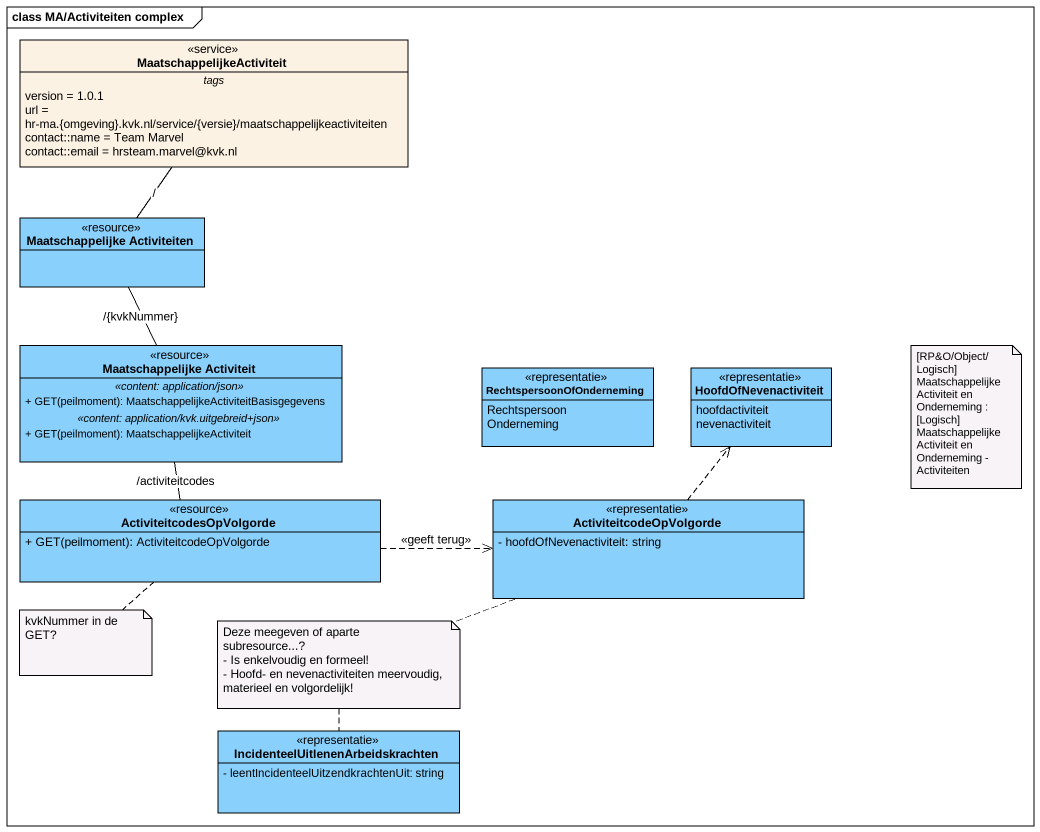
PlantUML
@startuml
mainframe class MA/Activiteiten complex
hide circle
hide empty members
skinparam classAttributeIconSize 0
class MaatschappelijkeActiviteit <<service>> {
  -- tags --
  version = 1.0.1
  url = hr-ma.{omgeving}.kvk.nl/service/{versie}/maatschappelijkeactiviteiten
  contact::name = Team Marvel
  contact::email = hrsteam.marvel@kvk.nl
}
class "Maatschappelijke Activiteiten" as Maatschappelijke <<resource>> #89D1FC
class "Maatschappelijke Activiteit" as Maatschappelijke_Activiteit <<resource>> #89D1FC {
  .. <<content: application/json>> ..
  + GET(peilmoment): MaatschappelijkeActiviteitBasisgegevens
  .. <<content: application/kvk.uitgebreid+json>> ..
  + GET(peilmoment): MaatschappelijkeActiviteit
}
enum RechtspersoonOfOnderneming <<representatie>> #89D1FC {
  Rechtspersoon
  Onderneming
}
enum HoofdOfNevenactiviteit <<representatie>> #89D1FC {
  hoofdactiviteit
  nevenactiviteit
}
class ActiviteitcodesOpVolgorde <<resource>> #89D1FC {
  + GET(peilmoment): ActiviteitcodeOpVolgorde
}
class ActiviteitcodeOpVolgorde <<representatie>> #89D1FC {
  - hoofdOfNevenactiviteit: string
}
class "IncidenteelUitlenenArbeidskrachten" as IncidenteelUitlenenArbeidskr <<representatie>> #89D1FC {
  - leentIncidenteelUitzendkrachtenUit: string
}
MaatschappelijkeActiviteit -- Maatschappelijke : /
Maatschappelijke -- Maatschappelijke_Activiteit : /{kvkNummer}
Maatschappelijke_Activiteit -- ActiviteitcodesOpVolgorde : /activiteitcodes
ActiviteitcodesOpVolgorde .right.> ActiviteitcodeOpVolgorde : <<geeft terug>>
ActiviteitcodeOpVolgorde .up.> HoofdOfNevenactiviteit
note as N1
  [RP&O/Object/Logisch] Maatschappelijke Activiteit en Onderneming : [Logisch] Maatschappelijke Activiteit en Onderneming - Activiteiten
end note
note bottom of ActiviteitcodesOpVolgorde : kvkNummer in de GET?
note as N3
  Deze meegeven of aparte subresource...?
  - Is enkelvoudig en formeel!
  - Hoofd- en nevenactiviteiten meervoudig, materieel en volgordelijk!
end note
N3 .. ActiviteitcodeOpVolgorde
N3 .. IncidenteelUitlenenArbeidskr
@enduml
